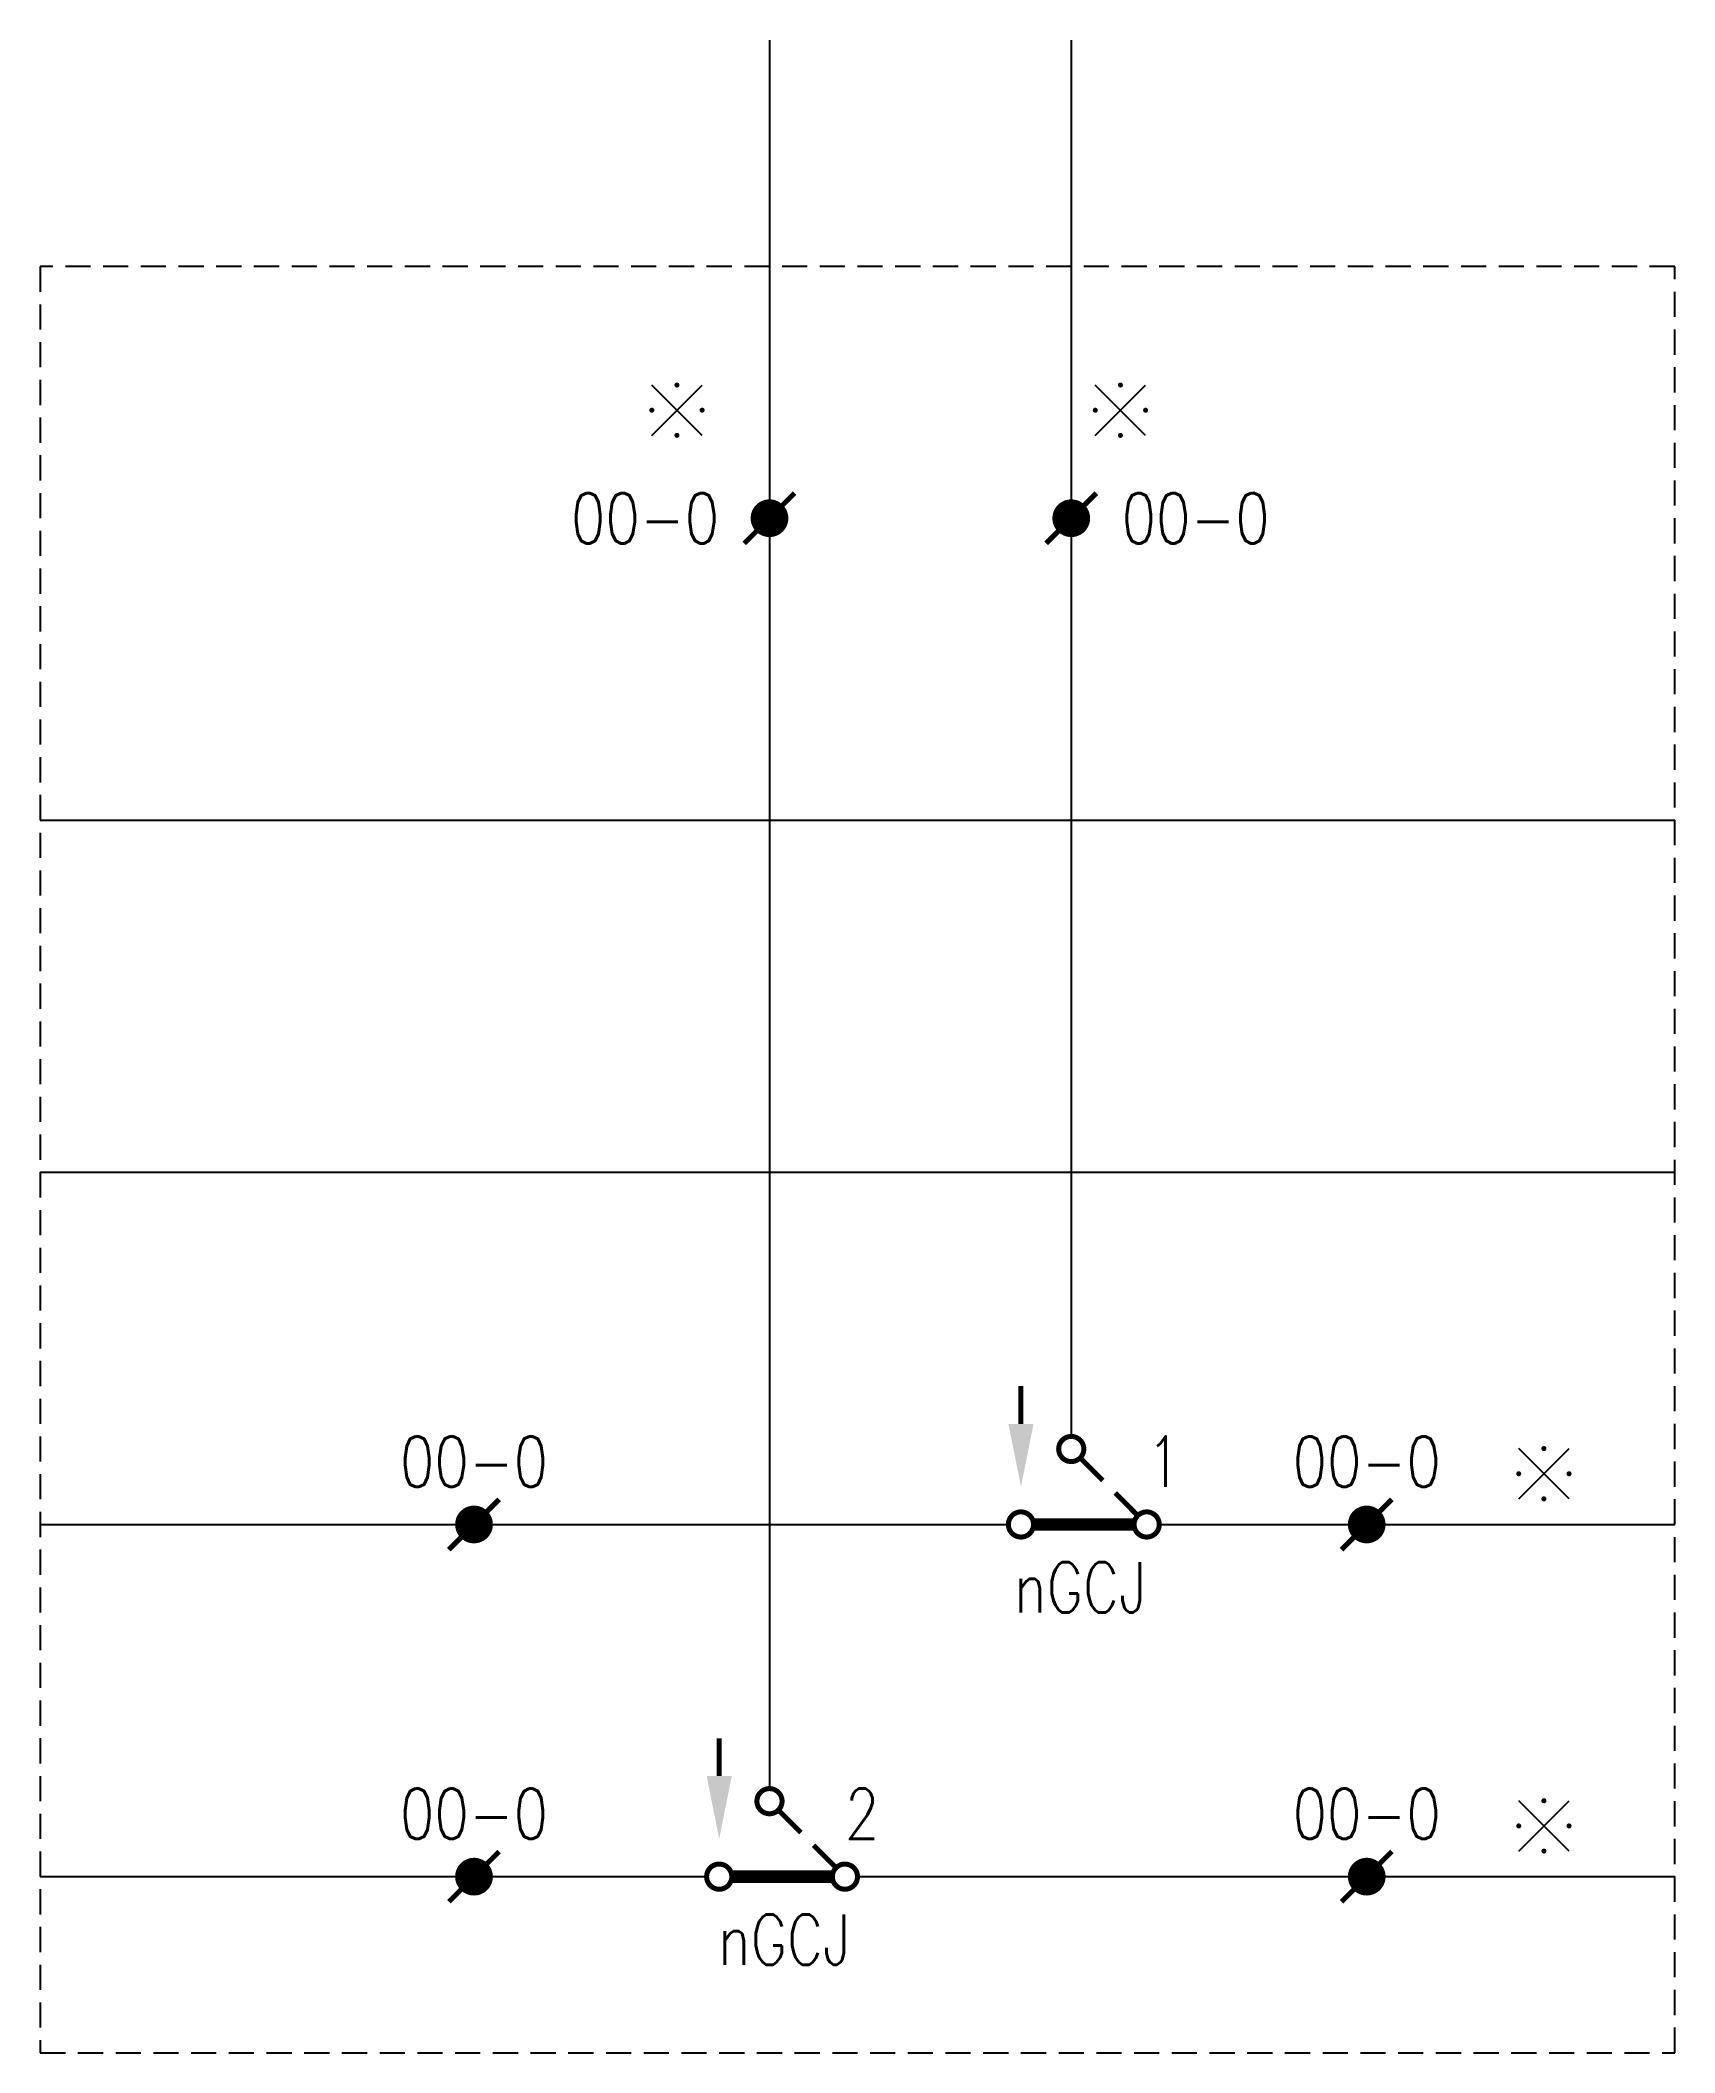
# Model space of a CAD drawing. Header units: millimetres. Extents: x 0 to 65, y -71 to 9.
import ezdxf
from ezdxf.enums import TextEntityAlignment as Align

# ---------------------------------------------------------------- set-up
doc = ezdxf.new("R2010")
doc.units = ezdxf.units.MM
doc.linetypes.add('DASHEDX2', pattern=[1.5, 1, -0.5])
doc.layers.add('define', color=7, linetype='Continuous')
doc.layers.add('hide', color=7, linetype='Continuous')
doc.styles.get("Standard").update_dxf_attribs({"font": 'txt.shx', "bigfont": 'hztxt.shx'})

# ---------------------------------------------------------------- blocks, each defined once
blk = doc.blocks.new('D1')
at = {"const_width": 0.2}
for points in [[(0, 0.5, -1), (0, -0.5, -1), (0, 0.5)], [(5, 0.5, -1), (5, -0.5, -1), (5, 0.5)], [(3, -2.5, -1), (3, -3.5, -1), (3, -2.5)]]:
    blk.add_lwpolyline(points, format="xyb", dxfattribs=at)
for points, const_width in [([(4.5, 0), (0.5, 0)], 0.5), ([(1.25, -1.25), (0.308, -0.308)], 0.2), ([(2.681, -2.681), (1.75, -1.75)], 0.2)]:
    blk.add_lwpolyline(points, dxfattribs=dict(const_width=const_width))
blk = doc.blocks.new('tie')
at = {"const_width": 0.2}
blk.add_lwpolyline([(-1, -1), (1, 1)], dxfattribs=at)
at = {"const_width": 0.75}
blk.add_lwpolyline([(-0.375, 0, 1), (0.375, 0, 1)], format="xyb", close=True, dxfattribs=at)
blk = doc.blocks.new('conti_2')
for points in [[(-1, -1), (1, 1)], [(1, -1), (-1, 1)]]:
    blk.add_lwpolyline(points)
for points in [[(0.05, 1, 0.1, 0.1, 1), (-0.05, 1, 0.1, 0.1, 1)], [(-0.95, 0, 0.1, 0.1, 1), (-1.05, 0, 0.1, 0.1, 1)], [(1.05, 0, 0.1, 0.1, 1), (0.95, 0, 0.1, 0.1, 1)], [(0.05, -1, 0.1, 0.1, 1), (-0.05, -1, 0.1, 0.1, 1)]]:
    blk.add_lwpolyline(points, format="xyseb", close=True)
at = {"width": 0.7}
blk.add_attdef('1', (1.451, -0.908), '', height=2, dxfattribs=at)

msp = doc.modelspace()

# ---------------------------------------------------------------- linework, layer by layer
for p, q in [((29, 9), (29, -60.5)), ((41, 9), (41, -46.5)), ((0, -22), (65, -22)), ((0, -36), (65, -36)), ((0, -50), (38.5, -50)), ((44.5, -50), (65, -50)), ((0, -64), (26.5, -64)), ((32.5, -64), (65, -64))]:
    msp.add_line(p, q)
at = {"const_width": 0.2}
for points in [[(39, -46), (39, -44.5)], [(27, -60), (27, -58.5)]]:
    msp.add_lwpolyline(points, dxfattribs=at)
for points in [[(39.5, -46), (38.5, -46), (39, -48.5)], [(27.5, -60), (26.5, -60), (27, -62.5)]]:
    msp.add_solid(points)
at = {"layer": 'hide', "linetype": 'DASHEDX2'}
msp.add_lwpolyline([(0, -71), (65, -71), (65, 0), (0, 0), (0, -71)], dxfattribs=at)

# ---------------------------------------------------------------- block references
at = {"color": 3}
for p in [(25.32, -5.706), (42.957, -5.706), (59.796, -47.983), (59.796, -61.983)]:
    msp.add_blockref('conti_2', p, dxfattribs=at)
at = {"rotation": 180}
for p in [(44, -50), (32, -64)]:
    msp.add_blockref('D1', p, dxfattribs=at)
at = {"layer": 'define'}
for p in [(29, -10), (41, -10)]:
    msp.add_blockref('tie', p, dxfattribs=at)
at = {"layer": 'define', "color": 3}
for p in [(17.25, -50), (52.75, -50), (17.25, -64), (52.75, -64)]:
    msp.add_blockref('tie', p, dxfattribs=at)

# ---------------------------------------------------------------- texts
at = {"color": 3, "width": 0.8}
msp.add_text('00-0', height=2, dxfattribs=at).set_placement((27, -10), align=Align.MIDDLE_RIGHT)
msp.add_text('00-0', height=2, dxfattribs=at).set_placement((43, -10), align=Align.MIDDLE_LEFT)
for s, p in [('00-0', (17.25, -48.5)), ('00-0', (52.75, -48.5)), ('nGCJ', (41.363, -53.5)), ('00-0', (17.25, -62.5)), ('00-0', (52.75, -62.5)), ('nGCJ', (29.59, -67.5))]:
    msp.add_text(s, height=2, dxfattribs=at).set_placement(p, align=Align.CENTER)
at = {"width": 0.8}
for s, p in [('1', (44, -48.5)), ('2', (32, -62.5))]:
    msp.add_text(s, height=2, dxfattribs=at).set_placement(p)

doc.saveas('drawing.dxf')
